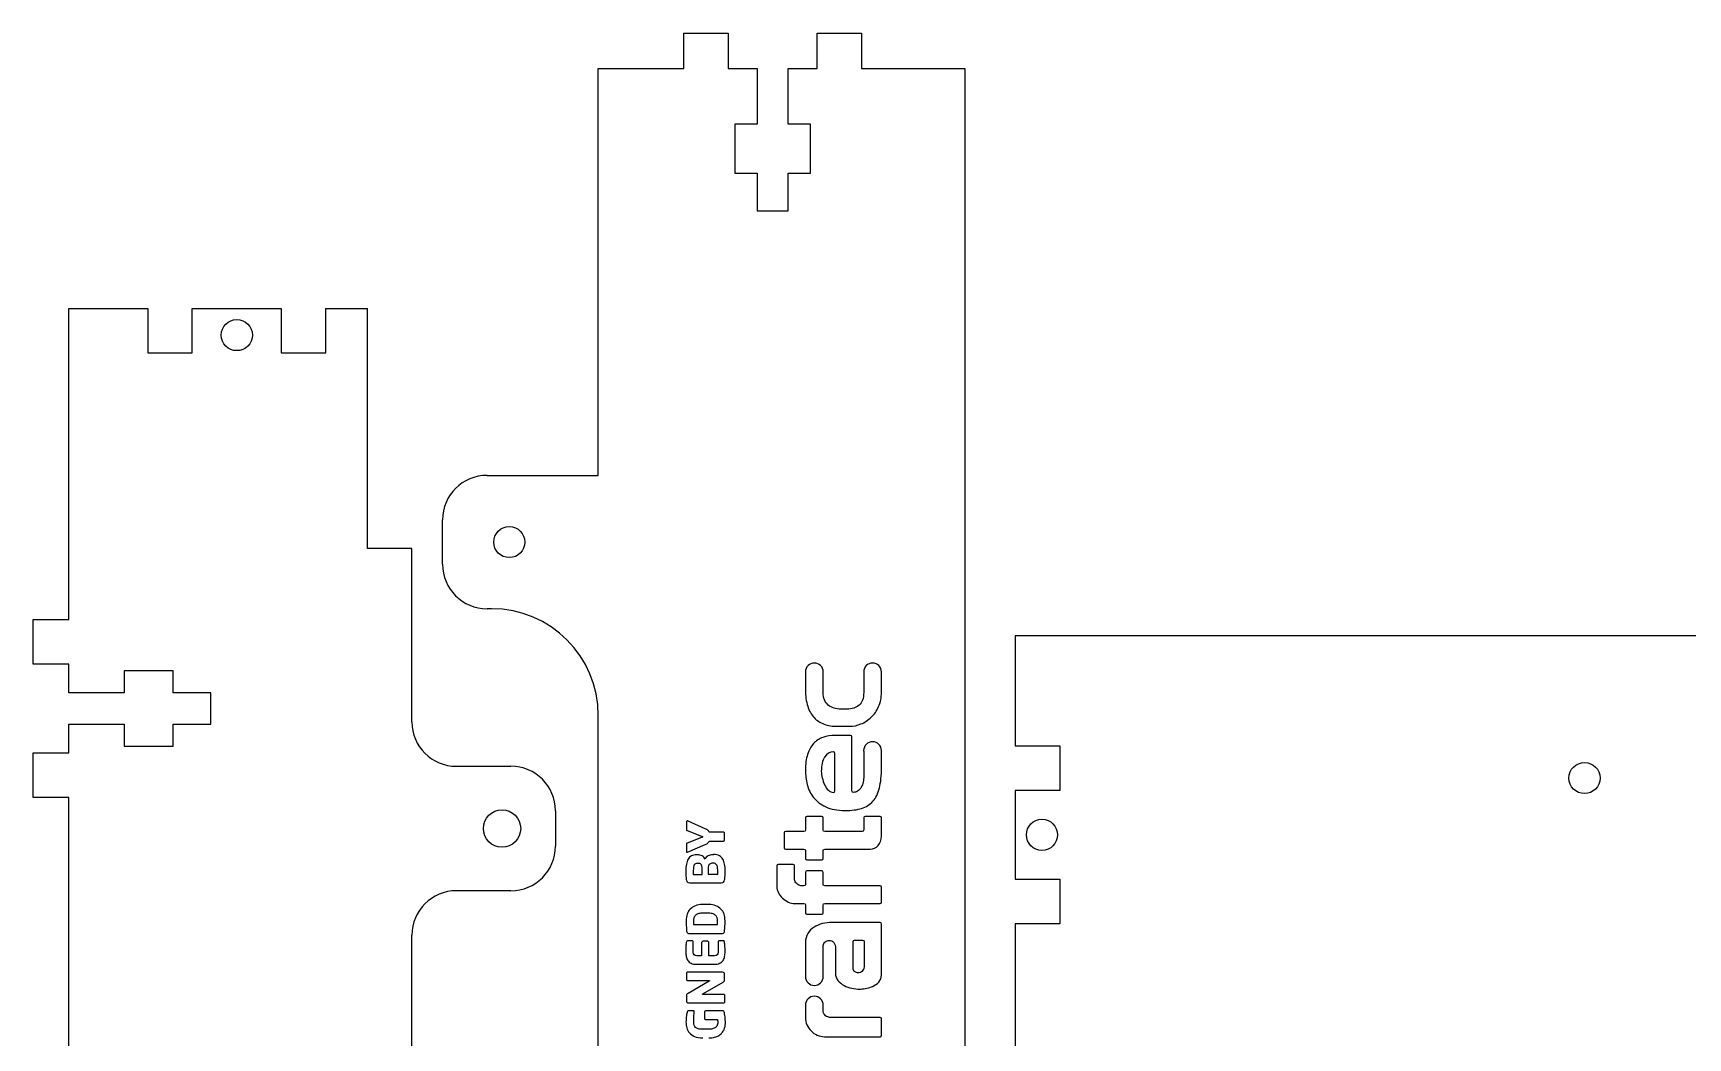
# Model space of a CAD drawing. Header units: millimetres. Extents: x -166 to 219, y -300 to 75.
# Drawn here: x -166.5 to 19.6, y -38.3 to 74.7 of the extents above; entities that cross this region are included whole.
import ezdxf

# ---------------------------------------------------------------- set-up
doc = ezdxf.new("R2010")
doc.units = ezdxf.units.MM
doc.layers.add('SLD-0', color=179, linetype='Continuous')

msp = doc.modelspace()

# ---------------------------------------------------------------- linework, layer by layer
at = {"layer": 'SLD-0', "color": 179, "linetype": 'Continuous', "lineweight": 25}
for p, q in [((-93.313, 74.724), (-88.313, 74.724)), ((-93.313, 70.724), (-93.313, 74.724)), ((-88.313, 74.724), (-88.313, 70.724)), ((-78.313, 74.724), (-73.313, 74.724)), ((-78.313, 70.724), (-78.313, 74.724)), ((-73.313, 74.724), (-73.313, 70.724)), ((-102.923, 70.724), (-93.313, 70.724)), ((-102.923, 24.974), (-102.923, 70.724)), ((-88.313, 70.724), (-85.063, 70.724)), ((-85.063, 70.724), (-85.063, 64.474)), ((-81.563, 70.724), (-78.313, 70.724)), ((-81.563, 64.474), (-81.563, 70.724)), ((-73.313, 70.724), (-61.703, 70.724)), ((-61.703, 70.724), (-61.703, -136.276)), ((-87.563, 64.474), (-87.563, 58.974)), ((-85.063, 64.474), (-87.563, 64.474)), ((-79.063, 64.474), (-81.563, 64.474)), ((-79.063, 58.974), (-79.063, 64.474)), ((-87.563, 58.974), (-85.063, 58.974)), ((-85.063, 58.974), (-85.063, 54.724)), ((-81.563, 58.974), (-79.063, 58.974)), ((-81.563, 54.724), (-81.563, 58.974)), ((-85.063, 54.724), (-81.563, 54.724)), ((-162.462, 43.753), (-153.562, 43.753)), ((-162.462, 8.753), (-162.462, 43.753)), ((-153.562, 43.753), (-153.562, 38.753)), ((-148.562, 43.753), (-138.562, 43.753)), ((-148.562, 38.753), (-148.562, 43.753)), ((-138.562, 43.753), (-138.562, 38.753)), ((-133.562, 43.753), (-128.872, 43.753)), ((-133.562, 38.753), (-133.562, 43.753)), ((-128.872, 16.753), (-128.872, 43.753)), ((-153.562, 38.753), (-148.562, 38.753)), ((-138.562, 38.753), (-133.562, 38.753)), ((-115.423, 24.974), (-102.923, 24.974)), ((-120.423, 14.974), (-120.423, 19.974)), ((-123.872, 16.753), (-128.872, 16.753)), ((-123.872, -2.747), (-123.872, 16.753)), ((-114.923, 9.974), (-115.423, 9.974)), ((-166.462, 8.753), (-162.462, 8.753)), ((-166.462, 3.753), (-166.462, 8.753)), ((160.963, 6.935), (-56.037, 6.935)), ((-56.037, 6.935), (-56.037, -5.455)), ((-162.462, 3.753), (-166.462, 3.753)), ((-162.462, 0.503), (-162.462, 3.753)), ((-156.212, 3.003), (-156.212, 0.503)), ((-150.712, 3.003), (-156.212, 3.003)), ((-150.712, 0.503), (-150.712, 3.003)), ((-79.632, 2.866), (-79.632, 0.887)), ((-77.63, 0.559), (-77.631, 2.866)), ((-73.082, 2.866), (-73.083, 0.559)), ((-71.081, 0.575), (-71.081, 2.866)), ((-156.212, 0.503), (-162.462, 0.503)), ((-146.462, 0.503), (-150.712, 0.503)), ((-146.462, -2.997), (-146.462, 0.503)), ((-74.938, -1.329), (-75.644, -1.329)), ((-162.462, -2.997), (-156.212, -2.997)), ((-162.462, -6.247), (-162.462, -2.997)), ((-156.212, -2.997), (-156.212, -5.497)), ((-150.712, -2.997), (-146.462, -2.997)), ((-150.712, -5.497), (-150.712, -2.997)), ((-102.923, -63.526), (-102.923, -2.026)), ((-76.022, -3.249), (-74.642, -3.249)), ((-156.212, -5.497), (-150.712, -5.497)), ((-74.561, -4.283), (-76.268, -4.283)), ((-74.396, -10.52), (-74.396, -4.447)), ((-56.037, -5.455), (-51.037, -5.455)), ((-51.037, -5.455), (-51.037, -10.455)), ((-166.462, -6.247), (-162.462, -6.247)), ((-166.462, -11.247), (-166.462, -6.247)), ((-76.317, -10.52), (-76.317, -6.302)), ((-73.083, -6.036), (-73.083, -9.01)), ((-71.081, -5.986), (-71.085, -5.986)), ((-71.081, -7.878), (-71.081, -5.986)), ((-118.872, -7.747), (-112.742, -7.747)), ((-51.037, -10.455), (-56.037, -10.455)), ((-56.037, -10.455), (-56.037, -20.455)), ((-162.462, -11.247), (-166.462, -11.247)), ((-162.462, -118.247), (-162.462, -11.247)), ((-107.742, -12.747), (-107.742, -16.747)), ((-93.014, -14.033), (-93.014, -14.856)), ((-90.887, -14.765), (-92.877, -13.895)), ((-79.632, -13.557), (-79.632, -14.902)), ((-77.794, -13.392), (-79.468, -13.392)), ((-77.63, -14.902), (-77.63, -13.557)), ((-73.083, -13.524), (-73.083, -14.902)), ((-71.245, -13.392), (-72.919, -13.392)), ((-71.081, -15.625), (-71.081, -13.557)), ((-93.014, -16.503), (-93.014, -17.326)), ((-92.922, -14.97), (-91.299, -15.588)), ((-91.299, -15.771), (-92.922, -16.388)), ((-92.877, -17.418), (-90.887, -16.549)), ((-88.851, -15.153), (-90.452, -15.153)), ((-90.452, -16.16), (-88.851, -16.16)), ((-88.714, -16.022), (-88.714, -15.291)), ((-82.012, -15.231), (-82.012, -16.905)), ((-79.797, -15.067), (-81.848, -15.067)), ((-73.248, -15.067), (-77.466, -15.067)), ((-91.756, -17.692), (-91.87, -17.692)), ((-89.949, -17.692), (-90.041, -17.692)), ((-89.949, -17.669), (-89.949, -17.692)), ((-81.848, -17.069), (-79.797, -17.069)), ((-79.632, -17.233), (-79.632, -18.103)), ((-79.468, -18.267), (-77.794, -18.267)), ((-77.63, -18.103), (-77.63, -17.233)), ((-77.466, -17.069), (-72.345, -17.069)), ((-92.236, -19.911), (-91.23, -19.911)), ((-91.779, -18.676), (-91.779, -18.653)), ((-91.687, -18.676), (-91.779, -18.676)), ((-91.23, -19.911), (-91.23, -19.27)), ((-90.567, -19.247), (-90.567, -19.888)), ((-90.567, -19.888), (-89.492, -19.888)), ((-90.041, -18.653), (-90.041, -18.63)), ((-89.995, -18.653), (-90.041, -18.653)), ((-82.849, -18.957), (-82.849, -21.304)), ((-81.011, -18.792), (-82.685, -18.792)), ((-80.847, -20.532), (-80.847, -18.924)), ((-79.632, -19.679), (-79.632, -21.025)), ((-77.794, -19.515), (-79.468, -19.515)), ((-77.63, -21.025), (-77.63, -19.679)), ((-56.037, -20.455), (-51.037, -20.455)), ((-51.037, -20.455), (-51.037, -25.455)), ((-112.742, -21.747), (-118.872, -21.747)), ((-92.625, -20.848), (-89.103, -20.848)), ((-79.797, -21.189), (-80.141, -21.189)), ((-71.245, -21.189), (-77.466, -21.189)), ((-71.081, -23.027), (-71.081, -21.353)), ((-90.498, -23.296), (-91.207, -23.296)), ((-80.831, -23.191), (-79.797, -23.191)), ((-79.632, -23.355), (-79.632, -24.225)), ((-77.63, -24.225), (-77.63, -23.355)), ((-77.466, -23.191), (-71.245, -23.191)), ((-92.213, -25.56), (-89.515, -25.56)), ((-90.498, -24.279), (-91.23, -24.279)), ((-79.468, -24.389), (-77.794, -24.389)), ((-71.245, -25.325), (-76.662, -25.325)), ((-71.081, -31.217), (-71.081, -25.489)), ((-51.037, -25.455), (-56.037, -25.455)), ((-56.037, -25.455), (-56.037, -65.455)), ((-123.872, -102.747), (-123.872, -26.747)), ((-92.374, -27.367), (-92.9, -27.367)), ((-92.762, -26.543), (-88.943, -26.543)), ((-92.236, -28.671), (-92.236, -27.504)), ((-91.299, -27.573), (-91.299, -29.059)), ((-90.612, -27.435), (-91.161, -27.435)), ((-90.475, -29.059), (-90.475, -27.573)), ((-89.446, -27.504), (-89.446, -28.671)), ((-88.783, -27.367), (-89.309, -27.367)), ((-79.632, -27.607), (-79.632, -31.394)), ((-74.314, -27.491), (-74.314, -30.413)), ((-73.165, -27.328), (-74.15, -27.328)), ((-73.001, -30.315), (-73.001, -27.491)), ((-91.299, -29.059), (-91.825, -29.059)), ((-89.858, -29.059), (-90.475, -29.059)), ((-77.631, -31.394), (-77.63, -27.918)), ((-76.251, -28.263), (-76.251, -31.004)), ((-92.991, -31.026), (-92.991, -31.713)), ((-88.943, -30.889), (-92.9, -30.889)), ((-91.848, -30.02), (-89.926, -30.02)), ((-88.714, -31.713), (-88.714, -31.141)), ((-92.9, -31.85), (-90.452, -31.85)), ((-90.452, -31.918), (-92.831, -33.291)), ((-91.161, -33.336), (-88.874, -32.01)), ((-88.828, -33.405), (-91.161, -33.405)), ((-93.014, -33.542), (-93.014, -34.137)), ((-92.213, -35.258), (-92.831, -35.258)), ((-92.785, -34.366), (-88.828, -34.366)), ((-92.145, -35.349), (-92.145, -35.326)), ((-88.897, -35.258), (-90.841, -35.258)), ((-88.691, -34.228), (-88.691, -33.542)), ((-79.632, -34.617), (-79.632, -35.994)), ((-77.63, -35.337), (-77.631, -34.617)), ((-90.978, -35.395), (-90.978, -36.127)), ((-90.841, -36.218), (-89.515, -36.218)), ((-71.245, -35.994), (-76.908, -35.994)), ((-71.081, -37.996), (-71.081, -36.158)), ((-90.475, -37.316), (-91.207, -37.316)), ((-77.482, -38.16), (-71.245, -38.16))]:
    msp.add_line(p, q, dxfattribs=at)
for centre, radius in [((-143.562, 40.753), 1.75), ((-112.923, 17.474), 1.75), ((7.963, -9.065), 1.75), ((-113.742, -14.747), 2.1), ((-53.037, -15.455), 1.75)]:
    msp.add_circle(centre, radius, dxfattribs=at)
for centre, radius, start, end in [((-115.423, 19.974), 5, 90, 180), ((-115.423, 14.974), 5, 180, 270), ((-114.923, -2.026), 12, 0, 90), ((-118.872, -2.747), 5, 180, 270), ((-112.742, -12.747), 5, 0, 90), ((-112.742, -16.747), 5, 270, 0), ((-118.872, -26.747), 5, 90, 180)]:
    msp.add_arc(centre, radius, start, end, dxfattribs=at)
for points, degree in [([(-78.632, 3.866), (-79.184, 3.866), (-79.632, 3.418), (-79.632, 2.866)], 3), ([(-77.631, 2.866), (-77.631, 3.418), (-78.079, 3.866), (-78.632, 3.866)], 3), ([(-72.081, 3.866), (-72.634, 3.866), (-73.082, 3.418), (-73.082, 2.866)], 3), ([(-71.081, 2.866), (-71.081, 3.418), (-71.529, 3.866), (-72.081, 3.866)], 3), ([(-79.632, 0.887), (-79.632, 0.165), (-79.548, -0.459), (-79.378, -0.984)], 3), ([(-77.056, -0.861), (-77.438, -0.549), (-77.63, -0.076), (-77.63, 0.559)], 3), ([(-73.083, 0.559), (-73.083, -0.098), (-73.256, -0.576), (-73.6, -0.877)], 3), ([(-71.401, -1.033), (-71.188, -0.563), (-71.081, -0.026), (-71.081, 0.575)], 3), ([(-79.378, -0.984), (-79.208, -1.509), (-78.968, -1.939), (-78.656, -2.272)], 3), ([(-75.644, -1.329), (-76.202, -1.329), (-76.672, -1.173), (-77.056, -0.861)], 3), ([(-73.6, -0.877), (-73.945, -1.178), (-74.391, -1.329), (-74.938, -1.329)], 3), ([(-72.238, -2.231), (-71.893, -1.903), (-71.614, -1.504), (-71.401, -1.033)], 3), ([(-78.656, -2.272), (-78.344, -2.606), (-77.966, -2.852), (-77.523, -3.011)], 3), ([(-77.523, -3.011), (-77.08, -3.17), (-76.579, -3.249), (-76.022, -3.249)], 3), ([(-74.642, -3.249), (-74.227, -3.249), (-73.808, -3.161), (-73.387, -2.986)], 3), ([(-73.387, -2.986), (-72.966, -2.811), (-72.583, -2.56), (-72.238, -2.231)], 3), ([(-78.722, -5.202), (-79.011, -5.52), (-79.236, -5.924), (-79.394, -6.417)], 3), ([(-77.663, -4.505), (-78.079, -4.652), (-78.431, -4.885), (-78.722, -5.202)], 3), ([(-76.268, -4.283), (-76.782, -4.283), (-77.247, -4.357), (-77.663, -4.505)], 3), ([(-74.396, -4.447), (-74.396, -4.338), (-74.451, -4.283), (-74.561, -4.283)], 3), ([(-72.085, -4.986), (-72.638, -4.986), (-73.086, -5.434), (-73.086, -5.986)], 3), ([(-71.085, -5.986), (-71.085, -5.434), (-71.532, -4.986), (-72.085, -4.986)], 3), ([(-79.394, -6.417), (-79.553, -6.909), (-79.632, -7.495), (-79.632, -8.173)], 3), ([(-77.474, -6.712), (-77.72, -7.095), (-77.843, -7.631), (-77.843, -8.321)], 3), ([(-76.481, -6.138), (-76.897, -6.138), (-77.228, -6.329), (-77.474, -6.712)], 3), ([(-76.317, -6.302), (-76.317, -6.193), (-76.371, -6.138), (-76.481, -6.138)], 3), ([(-73.086, -5.986), (-73.086, -6.003), (-73.084, -6.019), (-73.083, -6.036)], 3), ([(-79.632, -8.173), (-79.632, -8.72), (-79.564, -9.265), (-79.427, -9.806)], 3), ([(-77.843, -8.321), (-77.843, -8.54), (-77.81, -8.783), (-77.745, -9.051)], 3), ([(-77.745, -9.051), (-77.679, -9.319), (-77.589, -9.576), (-77.474, -9.823)], 3), ([(-73.083, -9.01), (-73.083, -9.24), (-73.113, -9.459), (-73.174, -9.667)], 3), ([(-71.311, -10.184), (-71.157, -9.565), (-71.081, -8.797), (-71.081, -7.878)], 3), ([(-79.427, -9.806), (-79.29, -10.348), (-79.052, -10.835), (-78.713, -11.267)], 3), ([(-77.474, -9.823), (-77.359, -10.069), (-77.217, -10.274), (-77.047, -10.438)], 3), ([(-77.047, -10.438), (-76.877, -10.602), (-76.689, -10.684), (-76.481, -10.684)], 3), ([(-76.481, -10.684), (-76.371, -10.684), (-76.317, -10.63), (-76.317, -10.52)], 3), ([(-74.232, -10.684), (-74.342, -10.684), (-74.396, -10.63), (-74.396, -10.52)], 3), ([(-73.781, -10.553), (-73.918, -10.641), (-74.068, -10.684), (-74.232, -10.684)], 3), ([(-73.42, -10.2), (-73.524, -10.348), (-73.644, -10.466), (-73.781, -10.553)], 3), ([(-73.174, -9.667), (-73.234, -9.875), (-73.316, -10.052), (-73.42, -10.2)], 3), ([(-72.041, -11.677), (-71.707, -11.3), (-71.464, -10.802), (-71.311, -10.184)], 3), ([(-78.713, -11.267), (-78.374, -11.699), (-77.917, -12.049), (-77.343, -12.317)], 3), ([(-77.343, -12.317), (-76.768, -12.586), (-76.043, -12.719), (-75.168, -12.719)], 3), ([(-75.168, -12.719), (-74.446, -12.719), (-73.827, -12.64), (-73.313, -12.482)], 3), ([(-73.313, -12.482), (-72.799, -12.323), (-72.375, -12.055), (-72.041, -11.677)], 3), ([(-92.991, -13.964), (-93.014, -13.987), (-93.014, -14.01), (-93.014, -14.033)], 3), ([(-93.014, -14.856), (-93.014, -14.879), (-93.014, -14.902), (-92.991, -14.925)], 3), ([(-92.922, -13.895), (-92.945, -13.895), (-92.968, -13.895), (-92.991, -13.964)], 3), ([(-92.877, -13.895), (-92.9, -13.895), (-92.9, -13.895), (-92.922, -13.895)], 3), ([(-90.59, -14.947), (-90.658, -14.879), (-90.75, -14.833), (-90.887, -14.765)], 3), ([(-79.468, -13.392), (-79.578, -13.392), (-79.632, -13.447), (-79.632, -13.557)], 3), ([(-77.63, -13.557), (-77.63, -13.447), (-77.685, -13.392), (-77.794, -13.392)], 3), ([(-72.919, -13.392), (-73.018, -13.392), (-73.072, -13.436), (-73.083, -13.524)], 3), ([(-71.081, -13.557), (-71.081, -13.447), (-71.136, -13.392), (-71.245, -13.392)], 3), ([(-92.991, -16.434), (-93.014, -16.457), (-93.014, -16.48), (-93.014, -16.503)], 3), ([(-92.991, -14.925), (-92.968, -14.947), (-92.945, -14.97), (-92.922, -14.97)], 3), ([(-92.922, -16.388), (-92.945, -16.411), (-92.968, -16.411), (-92.991, -16.434)], 3), ([(-91.299, -15.588), (-91.253, -15.611), (-91.23, -15.634)], 2), ([(-91.23, -15.725), (-91.23, -15.748), (-91.253, -15.748), (-91.299, -15.771)], 3), ([(-91.23, -15.634), (-91.207, -15.634), (-91.207, -15.656), (-91.207, -15.679)], 3), ([(-91.207, -15.679), (-91.207, -15.702), (-91.23, -15.702), (-91.23, -15.725)], 3), ([(-90.887, -16.549), (-90.75, -16.48), (-90.658, -16.434), (-90.59, -16.366)], 3), ([(-90.452, -15.153), (-90.475, -15.085), (-90.521, -15.016), (-90.59, -14.947)], 3), ([(-90.59, -16.366), (-90.521, -16.297), (-90.475, -16.228), (-90.452, -16.16)], 3), ([(-88.76, -15.199), (-88.783, -15.153), (-88.828, -15.153), (-88.851, -15.153)], 3), ([(-88.851, -16.16), (-88.806, -16.16), (-88.783, -16.137), (-88.76, -16.114)], 3), ([(-88.714, -15.291), (-88.714, -15.245), (-88.737, -15.222), (-88.76, -15.199)], 3), ([(-88.76, -16.114), (-88.737, -16.091), (-88.714, -16.045), (-88.714, -16.022)], 3), ([(-81.848, -15.067), (-81.957, -15.067), (-82.012, -15.121), (-82.012, -15.231)], 3), ([(-79.632, -14.902), (-79.632, -15.012), (-79.687, -15.067), (-79.797, -15.067)], 3), ([(-77.466, -15.067), (-77.575, -15.067), (-77.63, -15.012), (-77.63, -14.902)], 3), ([(-73.083, -14.902), (-73.083, -15.012), (-73.138, -15.067), (-73.248, -15.067)], 3), ([(-72.345, -17.069), (-72.005, -17.069), (-71.71, -16.932), (-71.458, -16.659)], 3), ([(-71.458, -16.659), (-71.207, -16.385), (-71.081, -16.041), (-71.081, -15.625)], 3), ([(-93.014, -17.326), (-93.014, -17.349), (-93.014, -17.372), (-92.991, -17.395)], 3), ([(-92.808, -18.195), (-92.9, -18.355), (-92.968, -18.538), (-93.014, -18.767)], 3), ([(-92.991, -17.395), (-92.968, -17.418), (-92.945, -17.418), (-92.922, -17.418)], 3), ([(-92.922, -17.418), (-92.9, -17.418), (-92.877, -17.418)], 2), ([(-92.442, -17.829), (-92.602, -17.921), (-92.717, -18.035), (-92.808, -18.195)], 3), ([(-91.87, -17.692), (-92.099, -17.692), (-92.282, -17.738), (-92.442, -17.829)], 3), ([(-91.253, -17.829), (-91.39, -17.738), (-91.573, -17.692), (-91.756, -17.692)], 3), ([(-90.91, -18.195), (-90.978, -18.035), (-91.093, -17.921), (-91.253, -17.829)], 3), ([(-90.567, -17.829), (-90.727, -17.921), (-90.841, -18.035), (-90.91, -18.195)], 3), ([(-90.041, -17.692), (-90.246, -17.692), (-90.429, -17.738), (-90.567, -17.829)], 3), ([(-89.309, -17.806), (-89.492, -17.715), (-89.698, -17.669), (-89.949, -17.669)], 3), ([(-88.92, -18.195), (-89.011, -18.035), (-89.149, -17.898), (-89.309, -17.806)], 3), ([(-88.714, -18.767), (-88.76, -18.561), (-88.828, -18.355), (-88.92, -18.195)], 3), ([(-82.012, -16.905), (-82.012, -17.014), (-81.957, -17.069), (-81.848, -17.069)], 3), ([(-79.797, -17.069), (-79.687, -17.069), (-79.632, -17.124), (-79.632, -17.233)], 3), ([(-79.632, -18.103), (-79.632, -18.213), (-79.578, -18.267), (-79.468, -18.267)], 3), ([(-77.794, -18.267), (-77.685, -18.267), (-77.63, -18.213), (-77.63, -18.103)], 3), ([(-77.63, -17.233), (-77.63, -17.124), (-77.575, -17.069), (-77.466, -17.069)], 3), ([(-93.014, -18.767), (-93.06, -18.996), (-93.083, -19.247), (-93.083, -19.522)], 3), ([(-93.083, -19.522), (-93.083, -19.613), (-93.083, -19.728), (-93.083, -19.819)], 3), ([(-93.083, -19.819), (-93.06, -19.934), (-93.06, -20.025), (-93.06, -20.117)], 3), ([(-93.06, -20.117), (-93.06, -20.208), (-93.037, -20.299), (-93.037, -20.368)], 3), ([(-93.037, -20.368), (-93.037, -20.437), (-93.014, -20.505), (-93.014, -20.551)], 3), ([(-92.122, -18.836), (-92.191, -18.95), (-92.236, -19.156), (-92.236, -19.453)], 3), ([(-92.236, -19.453), (-92.236, -19.476), (-92.236, -19.499), (-92.236, -19.545)], 3), ([(-92.236, -19.545), (-92.236, -19.59), (-92.236, -19.636), (-92.236, -19.682)], 3), ([(-92.236, -19.682), (-92.236, -19.728), (-92.236, -19.773), (-92.236, -19.819)], 3), ([(-92.236, -19.819), (-92.236, -19.865), (-92.236, -19.888), (-92.236, -19.911)], 3), ([(-91.779, -18.653), (-91.939, -18.653), (-92.053, -18.721), (-92.122, -18.836)], 3), ([(-91.504, -18.698), (-91.55, -18.676), (-91.619, -18.676), (-91.687, -18.676)], 3), ([(-91.367, -18.79), (-91.413, -18.744), (-91.459, -18.721), (-91.504, -18.698)], 3), ([(-91.276, -18.973), (-91.299, -18.904), (-91.344, -18.836), (-91.367, -18.79)], 3), ([(-91.23, -19.27), (-91.23, -19.156), (-91.253, -19.064), (-91.276, -18.973)], 3), ([(-90.407, -18.767), (-90.521, -18.859), (-90.567, -19.019), (-90.567, -19.247)], 3), ([(-90.041, -18.63), (-90.178, -18.63), (-90.292, -18.676), (-90.407, -18.767)], 3), ([(-89.629, -18.813), (-89.72, -18.698), (-89.835, -18.653), (-89.995, -18.653)], 3), ([(-89.492, -19.43), (-89.492, -19.133), (-89.537, -18.927), (-89.629, -18.813)], 3), ([(-89.492, -19.522), (-89.492, -19.476), (-89.492, -19.453), (-89.492, -19.43)], 3), ([(-89.492, -19.659), (-89.492, -19.613), (-89.492, -19.568), (-89.492, -19.522)], 3), ([(-89.492, -19.796), (-89.492, -19.751), (-89.492, -19.705), (-89.492, -19.659)], 3), ([(-89.492, -19.888), (-89.492, -19.865), (-89.492, -19.842), (-89.492, -19.796)], 3), ([(-88.645, -19.476), (-88.645, -19.225), (-88.668, -18.996), (-88.714, -18.767)], 3), ([(-88.714, -20.528), (-88.714, -20.482), (-88.691, -20.391), (-88.691, -20.322)], 3), ([(-88.691, -20.322), (-88.691, -20.254), (-88.668, -20.162), (-88.668, -20.071)], 3), ([(-88.668, -20.071), (-88.645, -19.979), (-88.645, -19.865), (-88.645, -19.773)], 3), ([(-88.645, -19.773), (-88.645, -19.682), (-88.645, -19.568), (-88.645, -19.476)], 3), ([(-82.685, -18.792), (-82.795, -18.792), (-82.849, -18.847), (-82.849, -18.957)], 3), ([(-80.847, -18.924), (-80.847, -18.836), (-80.902, -18.792), (-81.011, -18.792)], 3), ([(-79.468, -19.515), (-79.578, -19.515), (-79.632, -19.569), (-79.632, -19.679)], 3), ([(-77.63, -19.679), (-77.63, -19.569), (-77.685, -19.515), (-77.794, -19.515)], 3), ([(-93.014, -20.551), (-92.991, -20.665), (-92.945, -20.734), (-92.9, -20.78)], 3), ([(-92.9, -20.78), (-92.854, -20.826), (-92.762, -20.848), (-92.625, -20.848)], 3), ([(-89.103, -20.848), (-88.966, -20.848), (-88.874, -20.826), (-88.828, -20.78)], 3), ([(-88.828, -20.78), (-88.76, -20.734), (-88.737, -20.643), (-88.714, -20.528)], 3), ([(-82.849, -21.304), (-82.849, -21.523), (-82.789, -21.744), (-82.669, -21.968)], 3), ([(-82.669, -21.968), (-82.548, -22.193), (-82.395, -22.395), (-82.209, -22.576)], 3), ([(-80.773, -20.729), (-80.822, -20.653), (-80.847, -20.587), (-80.847, -20.532)], 3), ([(-80.593, -20.943), (-80.664, -20.877), (-80.724, -20.806), (-80.773, -20.729)], 3), ([(-80.363, -21.115), (-80.445, -21.066), (-80.521, -21.008), (-80.593, -20.943)], 3), ([(-80.141, -21.189), (-80.207, -21.189), (-80.281, -21.164), (-80.363, -21.115)], 3), ([(-79.632, -21.025), (-79.632, -21.134), (-79.687, -21.189), (-79.797, -21.189)], 3), ([(-77.466, -21.189), (-77.575, -21.189), (-77.63, -21.134), (-77.63, -21.025)], 3), ([(-71.081, -21.353), (-71.081, -21.244), (-71.136, -21.189), (-71.245, -21.189)], 3), ([(-92.579, -23.799), (-92.74, -23.959), (-92.854, -24.142), (-92.922, -24.371)], 3), ([(-92.008, -23.433), (-92.236, -23.524), (-92.419, -23.639), (-92.579, -23.799)], 3), ([(-91.207, -23.296), (-91.504, -23.296), (-91.779, -23.341), (-92.008, -23.433)], 3), ([(-89.698, -23.433), (-89.926, -23.341), (-90.201, -23.296), (-90.498, -23.296)], 3), ([(-89.126, -23.799), (-89.286, -23.639), (-89.469, -23.524), (-89.698, -23.433)], 3), ([(-88.783, -24.371), (-88.851, -24.142), (-88.966, -23.959), (-89.126, -23.799)], 3), ([(-82.209, -22.576), (-82.023, -22.756), (-81.807, -22.904), (-81.561, -23.019)], 3), ([(-81.561, -23.019), (-81.315, -23.134), (-81.071, -23.191), (-80.831, -23.191)], 3), ([(-79.797, -23.191), (-79.687, -23.191), (-79.632, -23.246), (-79.632, -23.355)], 3), ([(-77.63, -23.355), (-77.63, -23.246), (-77.575, -23.191), (-77.466, -23.191)], 3), ([(-71.245, -23.191), (-71.136, -23.191), (-71.081, -23.137), (-71.081, -23.027)], 3), ([(-92.922, -24.371), (-92.991, -24.599), (-93.037, -24.851), (-93.037, -25.148)], 3), ([(-93.037, -25.148), (-93.037, -25.263), (-93.037, -25.4), (-93.037, -25.514)], 3), ([(-93.037, -25.514), (-93.037, -25.629), (-93.014, -25.743), (-93.014, -25.857)], 3), ([(-93.014, -25.857), (-93.014, -25.972), (-92.991, -26.063), (-92.991, -26.155)], 3), ([(-92.168, -24.805), (-92.191, -24.92), (-92.213, -25.034), (-92.213, -25.148)], 3), ([(-92.213, -25.148), (-92.213, -25.217), (-92.213, -25.308), (-92.213, -25.377)], 3), ([(-92.213, -25.377), (-92.213, -25.446), (-92.213, -25.514), (-92.213, -25.56)], 3), ([(-92.008, -24.531), (-92.076, -24.599), (-92.145, -24.691), (-92.168, -24.805)], 3), ([(-91.71, -24.348), (-91.825, -24.394), (-91.939, -24.439), (-92.008, -24.531)], 3), ([(-91.23, -24.279), (-91.436, -24.279), (-91.596, -24.302), (-91.71, -24.348)], 3), ([(-90.018, -24.348), (-90.155, -24.302), (-90.315, -24.279), (-90.498, -24.279)], 3), ([(-89.72, -24.531), (-89.789, -24.462), (-89.903, -24.394), (-90.018, -24.348)], 3), ([(-89.56, -24.805), (-89.583, -24.691), (-89.652, -24.622), (-89.72, -24.531)], 3), ([(-89.515, -25.148), (-89.515, -25.011), (-89.537, -24.897), (-89.56, -24.805)], 3), ([(-89.515, -25.377), (-89.515, -25.308), (-89.515, -25.217), (-89.515, -25.148)], 3), ([(-89.515, -25.56), (-89.515, -25.514), (-89.515, -25.446), (-89.515, -25.377)], 3), ([(-88.668, -25.148), (-88.668, -24.851), (-88.714, -24.599), (-88.783, -24.371)], 3), ([(-88.714, -26.155), (-88.714, -26.063), (-88.691, -25.972), (-88.691, -25.857)], 3), ([(-88.691, -25.857), (-88.691, -25.743), (-88.668, -25.629), (-88.668, -25.514)], 3), ([(-88.668, -25.514), (-88.668, -25.377), (-88.668, -25.263), (-88.668, -25.148)], 3), ([(-79.632, -24.225), (-79.632, -24.335), (-79.578, -24.389), (-79.468, -24.389)], 3), ([(-78.664, -25.842), (-78.948, -26.022), (-79.181, -26.258), (-79.362, -26.548)], 3), ([(-77.712, -25.448), (-78.062, -25.53), (-78.379, -25.661), (-78.664, -25.842)], 3), ([(-77.794, -24.389), (-77.685, -24.389), (-77.63, -24.335), (-77.63, -24.225)], 3), ([(-76.662, -25.325), (-77.012, -25.325), (-77.362, -25.366), (-77.712, -25.448)], 3), ([(-71.081, -25.489), (-71.081, -25.38), (-71.136, -25.325), (-71.245, -25.325)], 3), ([(-93.06, -27.87), (-93.06, -27.962), (-93.083, -28.076), (-93.083, -28.19)], 3), ([(-93.037, -27.641), (-93.037, -27.71), (-93.06, -27.779), (-93.06, -27.87)], 3), ([(-93.014, -27.481), (-93.014, -27.527), (-93.037, -27.573), (-93.037, -27.641)], 3), ([(-92.9, -27.367), (-92.968, -27.367), (-92.991, -27.413), (-93.014, -27.481)], 3), ([(-92.991, -26.155), (-92.991, -26.246), (-92.991, -26.315), (-92.968, -26.383)], 3), ([(-92.968, -26.383), (-92.945, -26.429), (-92.922, -26.475), (-92.9, -26.498)], 3), ([(-92.9, -26.498), (-92.877, -26.521), (-92.831, -26.543), (-92.762, -26.543)], 3), ([(-92.282, -27.413), (-92.305, -27.367), (-92.351, -27.367), (-92.374, -27.367)], 3), ([(-92.236, -27.504), (-92.236, -27.458), (-92.259, -27.435), (-92.282, -27.413)], 3), ([(-91.253, -27.481), (-91.276, -27.504), (-91.299, -27.55), (-91.299, -27.573)], 3), ([(-91.161, -27.435), (-91.207, -27.435), (-91.23, -27.458), (-91.253, -27.481)], 3), ([(-90.521, -27.481), (-90.544, -27.435), (-90.59, -27.435), (-90.612, -27.435)], 3), ([(-90.475, -27.573), (-90.475, -27.527), (-90.498, -27.504), (-90.521, -27.481)], 3), ([(-89.4, -27.413), (-89.423, -27.435), (-89.446, -27.481), (-89.446, -27.504)], 3), ([(-89.309, -27.367), (-89.354, -27.367), (-89.377, -27.39), (-89.4, -27.413)], 3), ([(-88.943, -26.543), (-88.874, -26.543), (-88.828, -26.521), (-88.806, -26.498)], 3), ([(-88.806, -26.498), (-88.76, -26.475), (-88.737, -26.429), (-88.737, -26.383)], 3), ([(-88.737, -27.481), (-88.76, -27.413), (-88.783, -27.367)], 2), ([(-88.737, -26.383), (-88.737, -26.315), (-88.714, -26.246), (-88.714, -26.155)], 3), ([(-88.691, -27.893), (-88.714, -27.71), (-88.714, -27.573), (-88.737, -27.481)], 3), ([(-88.668, -28.602), (-88.668, -28.305), (-88.668, -28.076), (-88.691, -27.893)], 3), ([(-79.362, -26.548), (-79.542, -26.838), (-79.632, -27.191), (-79.632, -27.607)], 3), ([(-77.63, -27.918), (-77.63, -27.744), (-77.553, -27.601), (-77.4, -27.491)], 3), ([(-77.4, -27.491), (-77.247, -27.383), (-77.094, -27.328), (-76.941, -27.328)], 3), ([(-76.941, -27.328), (-76.755, -27.328), (-76.593, -27.412), (-76.456, -27.582)], 3), ([(-76.456, -27.582), (-76.319, -27.752), (-76.251, -27.979), (-76.251, -28.263)], 3), ([(-74.15, -27.328), (-74.259, -27.328), (-74.314, -27.383), (-74.314, -27.491)], 3), ([(-73.001, -27.491), (-73.001, -27.383), (-73.056, -27.328), (-73.165, -27.328)], 3), ([(-93.083, -28.19), (-93.083, -28.305), (-93.083, -28.442), (-93.083, -28.602)], 3), ([(-93.083, -28.602), (-93.083, -28.785), (-93.06, -28.945), (-93.037, -29.128)], 3), ([(-93.037, -29.128), (-92.991, -29.311), (-92.945, -29.448), (-92.854, -29.585)], 3), ([(-92.854, -29.585), (-92.785, -29.723), (-92.648, -29.837), (-92.488, -29.906)], 3), ([(-92.145, -28.968), (-92.213, -28.899), (-92.236, -28.808), (-92.236, -28.671)], 3), ([(-91.825, -29.059), (-91.985, -29.059), (-92.076, -29.037), (-92.145, -28.968)], 3), ([(-89.537, -28.968), (-89.606, -29.037), (-89.698, -29.059), (-89.858, -29.059)], 3), ([(-89.446, -28.671), (-89.446, -28.808), (-89.469, -28.899), (-89.537, -28.968)], 3), ([(-89.286, -29.906), (-89.103, -29.814), (-88.989, -29.723), (-88.897, -29.585)], 3), ([(-88.897, -29.585), (-88.806, -29.448), (-88.737, -29.288), (-88.714, -29.128)], 3), ([(-88.714, -29.128), (-88.691, -28.968), (-88.668, -28.785), (-88.668, -28.602)], 3), ([(-92.968, -30.935), (-92.991, -30.958), (-92.991, -31.003), (-92.991, -31.026)], 3), ([(-92.9, -30.889), (-92.922, -30.889), (-92.945, -30.912), (-92.968, -30.935)], 3), ([(-92.488, -29.906), (-92.328, -29.974), (-92.099, -30.02), (-91.848, -30.02)], 3), ([(-89.926, -30.02), (-89.652, -30.02), (-89.446, -29.974), (-89.286, -29.906)], 3), ([(-88.783, -30.981), (-88.828, -30.958), (-88.874, -30.935), (-88.943, -30.889)], 3), ([(-88.714, -31.141), (-88.714, -31.072), (-88.737, -31.026), (-88.783, -30.981)], 3), ([(-79.632, -31.394), (-79.632, -31.947), (-79.184, -32.395), (-78.632, -32.395)], 3), ([(-78.632, -32.395), (-78.079, -32.395), (-77.631, -31.947), (-77.631, -31.394)], 3), ([(-76.251, -31.004), (-76.251, -31.332), (-76.158, -31.611), (-75.972, -31.841)], 3), ([(-74.314, -30.413), (-74.314, -30.567), (-74.251, -30.692), (-74.125, -30.791)], 3), ([(-74.125, -30.791), (-74, -30.889), (-73.86, -30.938), (-73.707, -30.938)], 3), ([(-73.707, -30.938), (-73.521, -30.938), (-73.357, -30.884), (-73.215, -30.774)], 3), ([(-73.215, -30.774), (-73.072, -30.665), (-73.001, -30.512), (-73.001, -30.315)], 3), ([(-71.385, -32.022), (-71.182, -31.814), (-71.081, -31.546), (-71.081, -31.217)], 3), ([(-92.968, -33.405), (-92.991, -33.428), (-93.014, -33.474), (-93.014, -33.542)], 3), ([(-92.991, -31.713), (-92.991, -31.758), (-92.991, -31.781), (-92.968, -31.804)], 3), ([(-92.968, -31.804), (-92.945, -31.827), (-92.922, -31.85), (-92.9, -31.85)], 3), ([(-92.831, -33.291), (-92.9, -33.336), (-92.945, -33.359), (-92.968, -33.405)], 3), ([(-91.207, -33.382), (-91.184, -33.359), (-91.161, -33.336)], 2), ([(-91.161, -33.405), (-91.184, -33.405), (-91.207, -33.405), (-91.207, -33.382)], 3), ([(-90.452, -31.85), (-90.429, -31.85), (-90.407, -31.85), (-90.407, -31.873)], 3), ([(-90.407, -31.873), (-90.429, -31.895), (-90.452, -31.918)], 2), ([(-88.874, -32.01), (-88.806, -31.964), (-88.76, -31.918), (-88.737, -31.873)], 3), ([(-88.737, -33.451), (-88.76, -33.428), (-88.806, -33.405), (-88.828, -33.405)], 3), ([(-88.737, -31.873), (-88.714, -31.827), (-88.714, -31.781), (-88.714, -31.713)], 3), ([(-88.691, -33.542), (-88.691, -33.497), (-88.714, -33.474), (-88.737, -33.451)], 3), ([(-75.972, -31.841), (-75.786, -32.071), (-75.559, -32.257), (-75.291, -32.399)], 3), ([(-75.291, -32.399), (-75.023, -32.542), (-74.73, -32.646), (-74.413, -32.711)], 3), ([(-74.413, -32.711), (-74.095, -32.777), (-73.806, -32.81), (-73.543, -32.81)], 3), ([(-73.543, -32.81), (-73.401, -32.81), (-73.193, -32.788), (-72.919, -32.744)], 3), ([(-72.919, -32.744), (-72.646, -32.7), (-72.372, -32.621), (-72.099, -32.506)], 3), ([(-72.099, -32.506), (-71.825, -32.391), (-71.587, -32.23), (-71.385, -32.022)], 3), ([(-93.014, -34.137), (-93.014, -34.206), (-92.991, -34.251), (-92.945, -34.297)], 3), ([(-92.945, -34.297), (-92.9, -34.343), (-92.854, -34.366), (-92.785, -34.366)], 3), ([(-92.831, -35.258), (-92.877, -35.258), (-92.9, -35.281), (-92.922, -35.349)], 3), ([(-92.168, -35.258), (-92.168, -35.235), (-92.191, -35.235), (-92.213, -35.258)], 3), ([(-92.145, -35.326), (-92.145, -35.303), (-92.168, -35.281), (-92.168, -35.258)], 3), ([(-90.933, -35.303), (-90.955, -35.326), (-90.978, -35.372), (-90.978, -35.395)], 3), ([(-90.841, -35.258), (-90.887, -35.258), (-90.91, -35.281), (-90.933, -35.303)], 3), ([(-88.76, -35.372), (-88.783, -35.303), (-88.828, -35.258), (-88.897, -35.258)], 3), ([(-88.828, -34.366), (-88.783, -34.366), (-88.76, -34.343), (-88.737, -34.32)], 3), ([(-88.737, -34.32), (-88.714, -34.297), (-88.691, -34.251), (-88.691, -34.228)], 3), ([(-78.632, -33.617), (-79.184, -33.617), (-79.632, -34.065), (-79.632, -34.617)], 3), ([(-77.631, -34.617), (-77.631, -34.065), (-78.079, -33.617), (-78.632, -33.617)], 3), ([(-77.548, -35.6), (-77.603, -35.523), (-77.63, -35.436), (-77.63, -35.337)], 3), ([(-93.014, -35.807), (-93.037, -36.012), (-93.06, -36.241), (-93.06, -36.538)], 3), ([(-93.06, -36.538), (-93.06, -36.744), (-93.014, -36.95), (-92.968, -37.156)], 3), ([(-92.922, -35.349), (-92.945, -35.441), (-92.991, -35.601), (-93.014, -35.807)], 3), ([(-92.968, -37.156), (-92.9, -37.362), (-92.808, -37.568), (-92.671, -37.728)], 3), ([(-92.191, -36.561), (-92.191, -36.31), (-92.191, -36.081), (-92.168, -35.875)], 3), ([(-92.145, -36.882), (-92.168, -36.79), (-92.191, -36.676), (-92.191, -36.561)], 3), ([(-92.168, -35.875), (-92.168, -35.669), (-92.145, -35.486), (-92.145, -35.349)], 3), ([(-91.985, -37.11), (-92.053, -37.065), (-92.122, -36.973), (-92.145, -36.882)], 3), ([(-91.687, -37.27), (-91.802, -37.225), (-91.916, -37.179), (-91.985, -37.11)], 3), ([(-90.978, -36.127), (-90.978, -36.15), (-90.955, -36.173), (-90.933, -36.195)], 3), ([(-90.933, -36.195), (-90.91, -36.218), (-90.864, -36.218), (-90.841, -36.218)], 3), ([(-89.698, -37.087), (-89.766, -37.156), (-89.858, -37.202), (-89.995, -37.247)], 3), ([(-89.537, -36.882), (-89.583, -36.95), (-89.629, -37.019), (-89.698, -37.087)], 3), ([(-89.492, -36.653), (-89.492, -36.721), (-89.515, -36.813), (-89.537, -36.882)], 3), ([(-89.515, -36.218), (-89.492, -36.355), (-89.492, -36.493), (-89.492, -36.653)], 3), ([(-88.783, -37.385), (-88.737, -37.27), (-88.691, -37.133), (-88.668, -37.019)], 3), ([(-88.668, -35.921), (-88.691, -35.715), (-88.737, -35.532), (-88.76, -35.372)], 3), ([(-88.623, -36.676), (-88.623, -36.378), (-88.645, -36.127), (-88.668, -35.921)], 3), ([(-88.668, -37.019), (-88.645, -36.904), (-88.623, -36.79), (-88.623, -36.676)], 3), ([(-79.632, -35.994), (-79.632, -36.289), (-79.575, -36.568), (-79.46, -36.831)], 3), ([(-79.46, -36.831), (-79.345, -37.093), (-79.189, -37.323), (-78.992, -37.52)], 3), ([(-77.359, -35.805), (-77.43, -35.745), (-77.493, -35.677), (-77.548, -35.6)], 3), ([(-77.129, -35.945), (-77.211, -35.912), (-77.288, -35.865), (-77.359, -35.805)], 3), ([(-76.908, -35.994), (-76.973, -35.994), (-77.047, -35.977), (-77.129, -35.945)], 3), ([(-71.081, -36.158), (-71.081, -36.049), (-71.136, -35.994), (-71.245, -35.994)], 3), ([(-92.671, -37.728), (-92.534, -37.911), (-92.328, -38.025), (-92.099, -38.139)], 3), ([(-92.099, -38.139), (-91.848, -38.254), (-91.55, -38.3), (-91.184, -38.3)], 3), ([(-91.207, -37.316), (-91.413, -37.316), (-91.55, -37.316), (-91.687, -37.27)], 3), ([(-89.995, -37.247), (-90.109, -37.293), (-90.269, -37.316), (-90.475, -37.316)], 3), ([(-90.475, -38.3), (-90.246, -38.3), (-90.018, -38.277), (-89.835, -38.231)], 3), ([(-89.835, -38.231), (-89.652, -38.185), (-89.492, -38.117), (-89.354, -38.025)], 3), ([(-89.354, -38.025), (-89.217, -37.934), (-89.103, -37.842), (-89.011, -37.728)], 3), ([(-89.011, -37.728), (-88.92, -37.613), (-88.828, -37.499), (-88.783, -37.385)], 3), ([(-78.992, -37.52), (-78.795, -37.717), (-78.565, -37.873), (-78.303, -37.988)], 3), ([(-78.303, -37.988), (-78.04, -38.103), (-77.767, -38.16), (-77.482, -38.16)], 3), ([(-71.245, -38.16), (-71.136, -38.16), (-71.081, -38.106), (-71.081, -37.996)], 3)]:
    msp.add_open_spline(points, degree=degree, dxfattribs=at)

doc.saveas('drawing.dxf')
